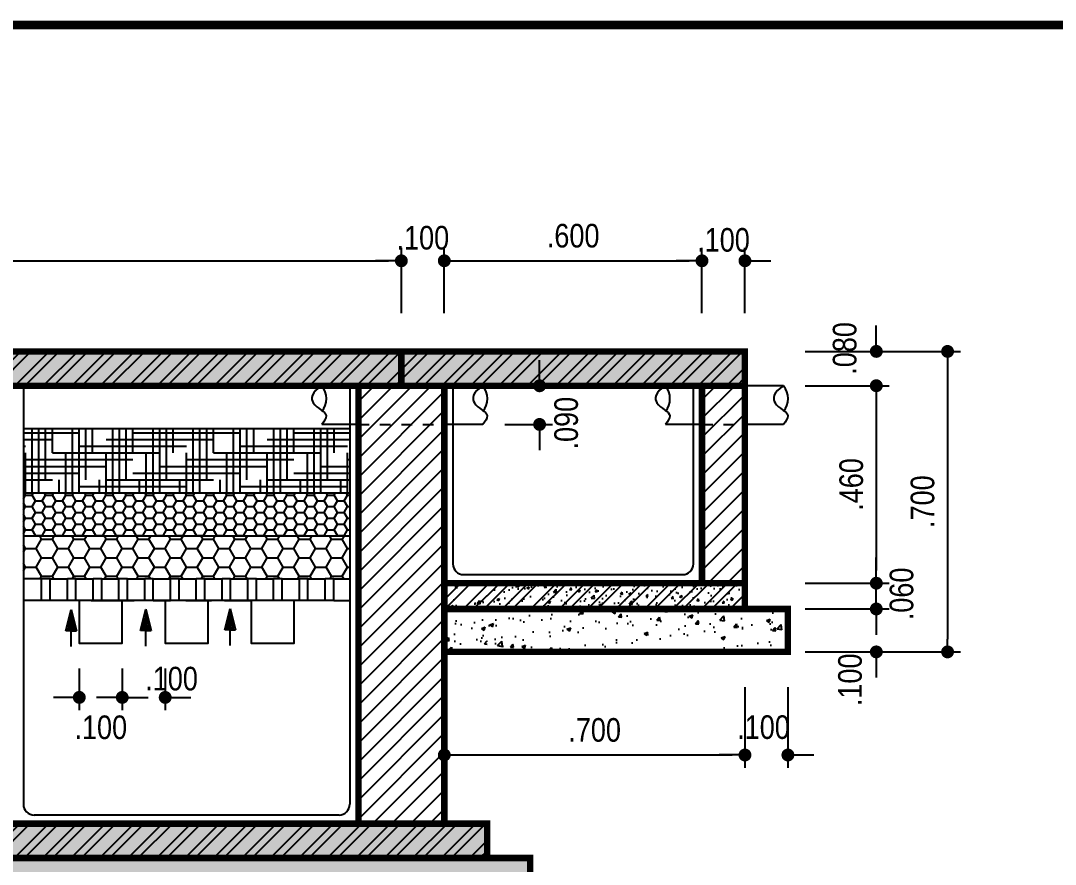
# Model space of a CAD drawing. Header units: millimetres. Extents: x 100 to 288, y -65 to 177.
# Drawn here: x 217.74 to 227.37, y 78.96 to 86.82 of the extents above; entities that cross this region are included whole.
import ezdxf

# ---------------------------------------------------------------- set-up
doc = ezdxf.new("R2010")
doc.units = ezdxf.units.MM
doc.header["$LTSCALE"] = 0.3
doc.header["$MEASUREMENT"] = 0
doc.header["$PDMODE"] = 2
doc.linetypes.add('DASHED2', pattern=[0.375, 0.25, -0.125])
doc.layers.get('0').update_dxf_attribs({"linetype": 'CONTINUOUS', "lineweight": 13})
doc.layers.get('DEFPOINTS').update_dxf_attribs({"linetype": 'CONTINUOUS', "lineweight": 13})
for name, color, linetype in [('CHU', 3, 'CONTINUOUS'), ('HACTH', 8, 'CONTINUOUS'), ('HATCH', 8, 'CONTINUOUS'), ('LAYER1', 1, 'CONTINUOUS'), ('Layer2', 4, 'CONTINUOUS'), ('LAYER7', 7, 'CONTINUOUS')]:
    doc.layers.add(name, color=color, linetype=linetype)
doc.styles.add('HELVE-KT', font='VHELVCN.TTF')
doc.dimstyles.new('1-25', dxfattribs={"dimtxt": 0.22, "dimasz": 0.12, "dimexe": 0.12, "dimexo": 0.2, "dimgap": 0.12, "dimtad": 1, "dimdec": 3, "dimlfac": 0.25, "dimzin": 4, "dimdsep": 46, "dimtxsty": 'HELVE-KT', "dimblk1": 'DOT', "dimblk2": 'DOT', "dimsah": 1, "dimcen": 0.18, "dimadec": 3, "dimazin": 0, "dimtfac": 1, "dimtdec": 3, "dimtofl": 0, "dimtmove": 2, "dimatfit": 3, "dimldrblk": 'DOT', "dimfxl": 0, "dimtolj": 1, "dimtzin": 4, "dimarcsym": 0})
pattern_1 = [(45, (1958.53049, -885.70503), (-0.088388348, 0.088388348), [])]

# ---------------------------------------------------------------- blocks, each defined once
blk = doc.blocks.new('_DOT')
at = {"color": 0, "linetype": 'ByBlock'}
blk.add_line((-0.5, 0), (-1, 0), dxfattribs=at)
at = {"color": 0, "linetype": 'ByBlock', "const_width": 0.5}
blk.add_lwpolyline([(-0.25, 0, 1), (0.25, 0, 1)], format="xyb", close=True, dxfattribs=at)
blk = doc.blocks.new('*D754')
at = {"layer": 'DEFPOINTS', "color": 0, "lineweight": -2, "ltscale": 0.25}
for p in [(221.2808, 84.5856), (210.8808, 83.897), (221.2808, 83.897)]:
    blk.add_point(p, dxfattribs=at)
at = {"layer": 'LAYER1', "color": 0, "lineweight": -2, "ltscale": 0.25}
for p, q in [((210.8808, 84.097), (210.8808, 84.7056)), ((221.2808, 84.097), (221.2808, 84.7056)), ((211.0008, 84.5856), (221.1608, 84.5856))]:
    blk.add_line(p, q, dxfattribs=at)
at = {"layer": 'LAYER1', "color": 0, "lineweight": -2, "ltscale": 0.25, "xscale": 0.12, "yscale": 0.12, "zscale": 0.12, "rotation": 180}
blk.add_blockref('_DOT', (210.8808, 84.5856), dxfattribs=at)
at = {"layer": 'LAYER1', "color": 0, "lineweight": -2, "ltscale": 0.25, "xscale": 0.12, "yscale": 0.12, "zscale": 0.12}
blk.add_blockref('_DOT', (221.2808, 84.5856), dxfattribs=at)
at = {"layer": 'LAYER1', "color": 0, "ltscale": 0.25, "insert": (216.0808, 84.818), "char_height": 0.22, "attachment_point": 5, "style": 'HELVE-KT'}
blk.add_mtext('\\A1;2.600', dxfattribs=at)
blk = doc.blocks.new('*D765')
at = {"layer": 'DEFPOINTS', "color": 0, "lineweight": -2, "ltscale": 0.25}
for p in [(218.6816, 80.9851), (219.0816, 80.9851), (219.0816, 80.5172)]:
    blk.add_point(p, dxfattribs=at)
at = {"layer": 'LAYER1', "color": 0, "lineweight": -2, "ltscale": 0.25}
for p, q in [((218.6816, 80.7851), (218.6816, 80.3972)), ((219.0816, 80.7851), (219.0816, 80.3972)), ((218.5616, 80.5172), (218.4416, 80.5172)), ((219.2016, 80.5172), (219.3216, 80.5172))]:
    blk.add_line(p, q, dxfattribs=at)
at = {"layer": 'LAYER1', "color": 0, "lineweight": -2, "ltscale": 0.25, "xscale": 0.12, "yscale": 0.12, "zscale": 0.12}
blk.add_blockref('_DOT', (218.6816, 80.5172), dxfattribs=at)
at = {"layer": 'LAYER1', "color": 0, "lineweight": -2, "ltscale": 0.25, "xscale": 0.12, "yscale": 0.12, "zscale": 0.12, "rotation": 180}
blk.add_blockref('_DOT', (219.0816, 80.5172), dxfattribs=at)
at = {"layer": 'LAYER1', "color": 0, "ltscale": 0.25, "insert": (219.1408, 80.6908), "char_height": 0.22, "attachment_point": 5, "style": 'HELVE-KT'}
blk.add_mtext('\\A1;.100', dxfattribs=at)
blk = doc.blocks.new('*D766')
at = {"layer": 'DEFPOINTS', "color": 0, "lineweight": -2, "ltscale": 0.25}
for p in [(218.2816, 80.9851), (218.6816, 80.9851), (218.6816, 80.5172)]:
    blk.add_point(p, dxfattribs=at)
at = {"layer": 'LAYER1', "color": 0, "lineweight": -2, "ltscale": 0.25}
for p, q in [((218.2816, 80.7851), (218.2816, 80.3972)), ((218.6816, 80.7851), (218.6816, 80.3972)), ((218.1616, 80.5172), (218.0416, 80.5172)), ((218.8016, 80.5172), (218.9216, 80.5172))]:
    blk.add_line(p, q, dxfattribs=at)
at = {"layer": 'LAYER1', "color": 0, "lineweight": -2, "ltscale": 0.25, "xscale": 0.12, "yscale": 0.12, "zscale": 0.12}
blk.add_blockref('_DOT', (218.2816, 80.5172), dxfattribs=at)
at = {"layer": 'LAYER1', "color": 0, "lineweight": -2, "ltscale": 0.25, "xscale": 0.12, "yscale": 0.12, "zscale": 0.12, "rotation": 180}
blk.add_blockref('_DOT', (218.6816, 80.5172), dxfattribs=at)
at = {"layer": 'LAYER1', "color": 0, "ltscale": 0.25, "insert": (218.4816, 80.2373), "char_height": 0.22, "attachment_point": 5, "style": 'HELVE-KT'}
blk.add_mtext('\\A1;.100', dxfattribs=at)
blk = doc.blocks.new('*D768')
at = {"layer": 'DEFPOINTS', "color": 0, "lineweight": -2, "ltscale": 0.25}
for p in [(224.4808, 84.5856), (224.0808, 83.897), (224.4808, 83.897)]:
    blk.add_point(p, dxfattribs=at)
at = {"layer": 'LAYER1', "color": 0, "lineweight": -2, "ltscale": 0.25}
for p, q in [((224.0808, 84.097), (224.0808, 84.7056)), ((224.4808, 84.097), (224.4808, 84.7056)), ((223.9608, 84.5856), (223.8408, 84.5856)), ((224.6008, 84.5856), (224.7208, 84.5856))]:
    blk.add_line(p, q, dxfattribs=at)
at = {"layer": 'LAYER1', "color": 0, "lineweight": -2, "ltscale": 0.25, "xscale": 0.12, "yscale": 0.12, "zscale": 0.12}
blk.add_blockref('_DOT', (224.0808, 84.5856), dxfattribs=at)
at = {"layer": 'LAYER1', "color": 0, "lineweight": -2, "ltscale": 0.25, "xscale": 0.12, "yscale": 0.12, "zscale": 0.12, "rotation": 180}
blk.add_blockref('_DOT', (224.4808, 84.5856), dxfattribs=at)
at = {"layer": 'LAYER1', "color": 0, "ltscale": 0.25, "insert": (224.2808, 84.779), "char_height": 0.22, "attachment_point": 5, "style": 'HELVE-KT'}
blk.add_mtext('\\A1;.100', dxfattribs=at)
blk = doc.blocks.new('*D769')
at = {"layer": 'DEFPOINTS', "color": 0, "lineweight": -2, "ltscale": 0.25}
for p in [(224.0808, 84.5856), (221.6808, 83.897), (224.0808, 83.897)]:
    blk.add_point(p, dxfattribs=at)
at = {"layer": 'LAYER1', "color": 0, "lineweight": -2, "ltscale": 0.25}
for p, q in [((221.6808, 84.097), (221.6808, 84.7056)), ((224.0808, 84.097), (224.0808, 84.7056)), ((221.8008, 84.5856), (223.9608, 84.5856))]:
    blk.add_line(p, q, dxfattribs=at)
at = {"layer": 'LAYER1', "color": 0, "lineweight": -2, "ltscale": 0.25, "xscale": 0.12, "yscale": 0.12, "zscale": 0.12, "rotation": 180}
blk.add_blockref('_DOT', (221.6808, 84.5856), dxfattribs=at)
at = {"layer": 'LAYER1', "color": 0, "lineweight": -2, "ltscale": 0.25, "xscale": 0.12, "yscale": 0.12, "zscale": 0.12}
blk.add_blockref('_DOT', (224.0808, 84.5856), dxfattribs=at)
at = {"layer": 'LAYER1', "color": 0, "ltscale": 0.25, "insert": (222.8808, 84.818), "char_height": 0.22, "attachment_point": 5, "style": 'HELVE-KT'}
blk.add_mtext('\\A1;.600', dxfattribs=at)
blk = doc.blocks.new('*D770')
at = {"layer": 'DEFPOINTS', "color": 0, "lineweight": -2, "ltscale": 0.25}
for p in [(221.6808, 84.5856), (221.2808, 83.897), (221.6808, 83.897)]:
    blk.add_point(p, dxfattribs=at)
at = {"layer": 'LAYER1', "color": 0, "lineweight": -2, "ltscale": 0.25}
for p, q in [((221.2808, 84.097), (221.2808, 84.7056)), ((221.6808, 84.097), (221.6808, 84.7056)), ((221.1608, 84.5856), (221.0408, 84.5856)), ((221.8008, 84.5856), (221.9208, 84.5856))]:
    blk.add_line(p, q, dxfattribs=at)
at = {"layer": 'LAYER1', "color": 0, "lineweight": -2, "ltscale": 0.25, "xscale": 0.12, "yscale": 0.12, "zscale": 0.12}
blk.add_blockref('_DOT', (221.2808, 84.5856), dxfattribs=at)
at = {"layer": 'LAYER1', "color": 0, "lineweight": -2, "ltscale": 0.25, "xscale": 0.12, "yscale": 0.12, "zscale": 0.12, "rotation": 180}
blk.add_blockref('_DOT', (221.6808, 84.5856), dxfattribs=at)
at = {"layer": 'LAYER1', "color": 0, "ltscale": 0.25, "insert": (221.4808, 84.799), "char_height": 0.22, "attachment_point": 5, "style": 'HELVE-KT'}
blk.add_mtext('\\A1;.100', dxfattribs=at)
blk = doc.blocks.new('*D771')
at = {"layer": 'DEFPOINTS', "color": 0, "lineweight": -2, "ltscale": 0.25}
for p in [(225.5905, 83.7412), (225.5905, 80.9412), (226.3679, 80.9412)]:
    blk.add_point(p, dxfattribs=at)
at = {"layer": 'LAYER1', "color": 0, "lineweight": -2, "ltscale": 0.25}
for p, q in [((225.7905, 83.7412), (226.4879, 83.7412)), ((226.3679, 83.6212), (226.3679, 81.0612)), ((225.7905, 80.9412), (226.4879, 80.9412))]:
    blk.add_line(p, q, dxfattribs=at)
at = {"layer": 'LAYER1', "color": 0, "lineweight": -2, "ltscale": 0.25, "xscale": 0.12, "yscale": 0.12, "zscale": 0.12}
for p, rotation in [((226.3679, 83.7412), 90), ((226.3679, 80.9412), 270)]:
    blk.add_blockref('_DOT', p, dxfattribs=dict(at, rotation=rotation))
at = {"layer": 'LAYER1', "color": 0, "ltscale": 0.25, "insert": (226.1356, 82.3412), "char_height": 0.22, "attachment_point": 5, "rotation": 90, "style": 'HELVE-KT'}
blk.add_mtext('\\A1;.700', dxfattribs=at)
blk = doc.blocks.new('*D772')
at = {"layer": 'DEFPOINTS', "color": 0, "lineweight": -2, "ltscale": 0.25}
for p in [(224.843, 81.3412), (224.843, 80.9412), (225.7042, 80.9412)]:
    blk.add_point(p, dxfattribs=at)
at = {"layer": 'LAYER1', "color": 0, "lineweight": -2, "ltscale": 0.25}
for p, q in [((225.7042, 81.4612), (225.7042, 81.5812)), ((225.043, 81.3412), (225.8242, 81.3412)), ((225.043, 80.9412), (225.8242, 80.9412)), ((225.7042, 80.8212), (225.7042, 80.7012))]:
    blk.add_line(p, q, dxfattribs=at)
at = {"layer": 'LAYER1', "color": 0, "lineweight": -2, "ltscale": 0.25, "xscale": 0.12, "yscale": 0.12, "zscale": 0.12}
for p, rotation in [((225.7042, 81.3412), 270), ((225.7042, 80.9412), 90)]:
    blk.add_blockref('_DOT', p, dxfattribs=dict(at, rotation=rotation))
at = {"layer": 'LAYER1', "color": 0, "ltscale": 0.25, "insert": (225.4604, 80.681), "char_height": 0.22, "attachment_point": 5, "rotation": 90, "style": 'HELVE-KT'}
blk.add_mtext('\\A1;.100', dxfattribs=at)
blk = doc.blocks.new('*D773')
at = {"layer": 'DEFPOINTS', "color": 0, "lineweight": -2, "ltscale": 0.25}
for p in [(224.843, 81.5812), (224.843, 81.3412), (225.7042, 81.3412)]:
    blk.add_point(p, dxfattribs=at)
at = {"layer": 'LAYER1', "color": 0, "lineweight": -2, "ltscale": 0.25}
for p, q in [((225.7042, 81.7012), (225.7042, 81.8212)), ((225.043, 81.5812), (225.8242, 81.5812)), ((225.043, 81.3412), (225.8242, 81.3412)), ((225.7042, 81.2212), (225.7042, 81.1012))]:
    blk.add_line(p, q, dxfattribs=at)
at = {"layer": 'LAYER1', "color": 0, "lineweight": -2, "ltscale": 0.25, "xscale": 0.12, "yscale": 0.12, "zscale": 0.12}
for p, rotation in [((225.7042, 81.5812), 270), ((225.7042, 81.3412), 90)]:
    blk.add_blockref('_DOT', p, dxfattribs=dict(at, rotation=rotation))
at = {"layer": 'LAYER1', "color": 0, "ltscale": 0.25, "insert": (225.9402, 81.4817), "char_height": 0.22, "attachment_point": 5, "rotation": 90, "style": 'HELVE-KT'}
blk.add_mtext('\\A1;.060', dxfattribs=at)
blk = doc.blocks.new('*D774')
at = {"layer": 'DEFPOINTS', "color": 0, "lineweight": -2, "ltscale": 0.25}
for p in [(224.843, 83.4212), (224.843, 81.5812), (225.7042, 81.5812)]:
    blk.add_point(p, dxfattribs=at)
at = {"layer": 'LAYER1', "color": 0, "lineweight": -2, "ltscale": 0.25}
for p, q in [((225.043, 83.4212), (225.8242, 83.4212)), ((225.7042, 83.3012), (225.7042, 81.7012)), ((225.043, 81.5812), (225.8242, 81.5812))]:
    blk.add_line(p, q, dxfattribs=at)
at = {"layer": 'LAYER1', "color": 0, "lineweight": -2, "ltscale": 0.25, "xscale": 0.12, "yscale": 0.12, "zscale": 0.12}
for p, rotation in [((225.7042, 83.4212), 90), ((225.7042, 81.5812), 270)]:
    blk.add_blockref('_DOT', p, dxfattribs=dict(at, rotation=rotation))
at = {"layer": 'LAYER1', "color": 0, "ltscale": 0.25, "insert": (225.4719, 82.5012), "char_height": 0.22, "attachment_point": 5, "rotation": 90, "style": 'HELVE-KT'}
blk.add_mtext('\\A1;.460', dxfattribs=at)
blk = doc.blocks.new('*D775')
at = {"layer": 'DEFPOINTS', "color": 0, "lineweight": -2, "ltscale": 0.25}
for p in [(224.843, 83.7412), (224.843, 83.4212), (225.7042, 83.4212)]:
    blk.add_point(p, dxfattribs=at)
at = {"layer": 'LAYER1', "color": 0, "lineweight": -2, "ltscale": 0.25}
for p, q in [((225.7042, 83.8612), (225.7042, 83.9812)), ((225.043, 83.7412), (225.8242, 83.7412)), ((225.043, 83.4212), (225.8242, 83.4212)), ((225.7042, 83.3012), (225.7042, 83.1812))]:
    blk.add_line(p, q, dxfattribs=at)
at = {"layer": 'LAYER1', "color": 0, "lineweight": -2, "ltscale": 0.25, "xscale": 0.12, "yscale": 0.12, "zscale": 0.12}
for p, rotation in [((225.7042, 83.7412), 270), ((225.7042, 83.4212), 90)]:
    blk.add_blockref('_DOT', p, dxfattribs=dict(at, rotation=rotation))
at = {"layer": 'LAYER1', "color": 0, "ltscale": 0.25, "insert": (225.4105, 83.769), "char_height": 0.22, "attachment_point": 5, "rotation": 90, "style": 'HELVE-KT'}
blk.add_mtext('\\A1;.080', dxfattribs=at)
blk = doc.blocks.new('*D779')
at = {"layer": 'DEFPOINTS', "color": 0, "lineweight": -2, "ltscale": 0.25}
for p in [(224.4808, 80.8118), (224.8808, 80.8118), (224.8808, 79.9806)]:
    blk.add_point(p, dxfattribs=at)
at = {"layer": 'LAYER1', "color": 0, "lineweight": -2, "ltscale": 0.25}
for p, q in [((224.4808, 80.6118), (224.4808, 79.8606)), ((224.8808, 80.6118), (224.8808, 79.8606)), ((224.3608, 79.9806), (224.2408, 79.9806)), ((225.0008, 79.9806), (225.1208, 79.9806))]:
    blk.add_line(p, q, dxfattribs=at)
at = {"layer": 'LAYER1', "color": 0, "lineweight": -2, "ltscale": 0.25, "xscale": 0.12, "yscale": 0.12, "zscale": 0.12}
blk.add_blockref('_DOT', (224.4808, 79.9806), dxfattribs=at)
at = {"layer": 'LAYER1', "color": 0, "lineweight": -2, "ltscale": 0.25, "xscale": 0.12, "yscale": 0.12, "zscale": 0.12, "rotation": 180}
blk.add_blockref('_DOT', (224.8808, 79.9806), dxfattribs=at)
at = {"layer": 'LAYER1', "color": 0, "ltscale": 0.25, "insert": (224.6535, 80.2387), "char_height": 0.22, "attachment_point": 5, "style": 'HELVE-KT'}
blk.add_mtext('\\A1;.100', dxfattribs=at)
blk = doc.blocks.new('*D780')
at = {"layer": 'DEFPOINTS', "color": 0, "lineweight": -2, "ltscale": 0.25}
for p in [(221.6808, 80.8118), (224.4808, 80.8118), (224.4808, 79.9806)]:
    blk.add_point(p, dxfattribs=at)
at = {"layer": 'LAYER1', "color": 0, "lineweight": -2, "ltscale": 0.25}
for p, q in [((221.6808, 80.6118), (221.6808, 79.8606)), ((224.4808, 80.6118), (224.4808, 79.8606)), ((221.8008, 79.9806), (224.3608, 79.9806))]:
    blk.add_line(p, q, dxfattribs=at)
at = {"layer": 'LAYER1', "color": 0, "lineweight": -2, "ltscale": 0.25, "xscale": 0.12, "yscale": 0.12, "zscale": 0.12, "rotation": 180}
blk.add_blockref('_DOT', (221.6808, 79.9806), dxfattribs=at)
at = {"layer": 'LAYER1', "color": 0, "lineweight": -2, "ltscale": 0.25, "xscale": 0.12, "yscale": 0.12, "zscale": 0.12}
blk.add_blockref('_DOT', (224.4808, 79.9806), dxfattribs=at)
at = {"layer": 'LAYER1', "color": 0, "ltscale": 0.25, "insert": (223.0808, 80.2129), "char_height": 0.22, "attachment_point": 5, "style": 'HELVE-KT'}
blk.add_mtext('\\A1;.700', dxfattribs=at)
blk = doc.blocks.new('*D803')
at = {"layer": 'DEFPOINTS', "color": 0, "lineweight": -2, "ltscale": 0.25}
for p in [(222.0437, 83.4208), (222.5683, 83.4208), (222.0437, 83.0608)]:
    blk.add_point(p, dxfattribs=at)
at = {"layer": 'LAYER1', "color": 0, "lineweight": -2, "ltscale": 0.25}
for p, q in [((222.5683, 83.5408), (222.5683, 83.6608)), ((222.2437, 83.4208), (222.6883, 83.4208)), ((222.2437, 83.0608), (222.6883, 83.0608)), ((222.5683, 82.9408), (222.5683, 82.8208))]:
    blk.add_line(p, q, dxfattribs=at)
at = {"layer": 'LAYER1', "color": 0, "lineweight": -2, "ltscale": 0.25, "xscale": 0.12, "yscale": 0.12, "zscale": 0.12}
for p, rotation in [((222.5683, 83.4208), 270), ((222.5683, 83.0608), 90)]:
    blk.add_blockref('_DOT', p, dxfattribs=dict(at, rotation=rotation))
at = {"layer": 'LAYER1', "color": 0, "ltscale": 0.25, "insert": (222.817, 83.0726), "char_height": 0.22, "attachment_point": 5, "rotation": 90, "style": 'HELVE-KT'}
blk.add_mtext('\\A1;.090', dxfattribs=at)

msp = doc.modelspace()

# ---------------------------------------------------------------- hatches: boundary and pattern name
at = {"layer": 'HATCH'}
h = msp.add_hatch(dxfattribs=at)
h.set_pattern_fill('AR-CONC', color=256, scale=0.03, style=0)
h.set_pattern_definition([(50, (210.88076, 83.42118), (0.215178, -0.0188256), [0.0225, -0.2475]), (355, (210.88076, 83.42118), (-0.0416254, 0.2256576), [0.018, -0.198]), (100.4514, (210.8987, 83.41961), (0.1735528, 0.206832), [0.019122, -0.2103426]), (46.1842, (210.88076, 83.48118), (0.3201723, -0.0496557), [0.03375, -0.37125]), (96.6356, (210.90744, 83.47704), (0.280399, 0.2922354), [0.028683, -0.315514]), (351.1842, (210.88076, 83.48118), (0.2803986, 0.2922356), [0.027, -0.297]), (21, (210.91076, 83.46618), (0.1790721, -0.1207857), [0.0225, -0.2475]), (326, (210.91076, 83.46618), (0.0729946, 0.217545), [0.018, -0.198]), (71.4514, (210.92568, 83.45611), (0.2520668, 0.096759), [0.019122, -0.2103426]), (37.5, (210.88076, 83.42118), (0.00364796, 0.09986816), [0, -0.1956, 0, -0.201, 0, -0.19875]), (7.5, (210.88076, 83.42118), (0.0789209, 0.1183235), [0, -0.1146, 0, -0.1911, 0, -0.07575]), (327.5, (210.81386, 83.42118), (0.16014673, -0.00676646), [0, -0.075, 0, -0.234, 0, -0.3105]), (317.5, (210.78386, 83.42118), (0.1749559, 0.0300315), [0, -0.0975, 0, -0.1554, 0, -0.2205])])
h.paths.add_polyline_path([(217.48076, 83.74118), (210.88076, 83.74118), (210.88076, 83.42118), (211.28076, 83.42118), (217.48076, 83.42118)])
h.paths.add_polyline_path([(219.71134, 83.74118), (217.48076, 83.74118), (217.48076, 83.42118), (219.71134, 83.42118)])
h.paths.add_polyline_path([(221.28076, 83.74118), (219.71134, 83.74118), (219.71134, 83.42118), (221.28076, 83.42118)])
h.paths.add_polyline_path([(224.48076, 83.74118), (221.28076, 83.74118), (221.28076, 83.42118), (221.68076, 83.42118), (224.08076, 83.42118), (224.48076, 83.42118)])
h = msp.add_hatch(dxfattribs=at)
h.set_pattern_fill('STEEL', color=256, scale=1.5, style=0)
h.set_pattern_definition([(45, (210.88076, 83.42118), (-0.1325825, 0.1325825), []), (45, (210.88076, 83.51493), (-0.1325825, 0.1325825), [])])
h.paths.add_polyline_path([(217.48076, 83.74118), (210.88076, 83.74118), (210.88076, 83.42118), (211.28076, 83.42118), (217.48076, 83.42118)])
h.paths.add_polyline_path([(219.71134, 83.74118), (217.48076, 83.74118), (217.48076, 83.42118), (219.71134, 83.42118)])
h.paths.add_polyline_path([(221.28076, 83.74118), (219.71134, 83.74118), (219.71134, 83.42118), (221.28076, 83.42118)])
h.paths.add_polyline_path([(224.48076, 83.74118), (221.28076, 83.74118), (221.28076, 83.42118), (221.68076, 83.42118), (224.08076, 83.42118), (224.48076, 83.42118)])
at = {"layer": 'HATCH', "linetype": 'Continuous'}
h = msp.add_hatch(dxfattribs=at)
h.set_pattern_fill('ANSI31', color=256, style=0)
h.set_pattern_definition(pattern_1)
h.paths.add_polyline_path([(221.68076, 83.06084), (220.88076, 83.06084), (220.88076, 79.34118), (221.68076, 79.34118)])
h.paths.add_polyline_path([(221.68076, 83.06084), (221.68076, 83.42084), (220.88076, 83.42084), (220.88076, 83.06084)])
h.paths.add_polyline_path([(221.68076, 83.42118), (220.88076, 83.42118), (220.88076, 83.42084), (221.68076, 83.42084)])
h = msp.add_hatch(dxfattribs=at)
h.set_pattern_fill('ANSI31', color=256, style=0)
h.set_pattern_definition(pattern_1)
h.paths.add_polyline_path([(224.48076, 83.06084), (224.08076, 83.06084), (224.08076, 81.58118), (224.48076, 81.58118)])
h.paths.add_polyline_path([(224.48076, 83.06084), (224.48076, 83.42084), (224.08076, 83.42084), (224.08076, 83.06084)])
at = {"layer": 'HATCH', "linetype": 'Continuous', "ltscale": 0.25}
h = msp.add_hatch(dxfattribs=at)
h.set_pattern_fill('HOUND', color=256, style=0)
h.set_pattern_definition([(0, (1958.53049, -885.70503), (0.25, 0.0625), [1, -0.5]), (90, (1958.53049, -885.70503), (-0.0625, -0.25), [1, -0.5])])
h.paths.add_polyline_path([(219.71134, 82.42118), (219.71134, 83.02118), (217.76076, 83.02118), (217.76076, 82.42118)])
h.paths.add_polyline_path([(219.71134, 82.42118), (220.80076, 82.42118), (220.80076, 83.02118), (219.71134, 83.02118)])
h = msp.add_hatch(dxfattribs=at)
h.set_pattern_fill('HONEY', color=256, scale=0.5, style=0)
h.set_pattern_definition([(0, (1958.530493, -885.70503), (0.09375, 0.0541265875), [0.0625, -0.125]), (120, (1958.530493, -885.70503), (-0.0937499998, 0.0541265879), [0.0625, -0.125]), (60, (1958.530493, -885.70503), (2e-10, 0.1082531754), [-0.125, 0.0625])])
h.paths.add_polyline_path([(219.71134, 82.02118), (219.71134, 82.42118), (217.76076, 82.42118), (217.76076, 82.02118)])
h.paths.add_polyline_path([(219.71134, 82.42118), (219.71134, 82.02118), (220.80076, 82.02118), (220.80076, 82.42118)])
h = msp.add_hatch(dxfattribs=at)
h.set_pattern_fill('HONEY', color=256, scale=0.8, style=0)
h.set_pattern_definition([(0, (1958.53049, -885.70503), (0.15, 0.08660254), [0.1, -0.2]), (120, (1958.53049, -885.70503), (-0.1499999997, 0.0866025406), [0.1, -0.2]), (60, (1958.53049, -885.70503), (3e-10, 0.1732050806), [-0.2, 0.1])])
h.paths.add_polyline_path([(219.06076, 81.62118), (219.14076, 81.62118), (219.2841, 81.62118), (219.2841, 82.02118), (217.76076, 82.02118), (217.76076, 81.62118), (218.10076, 81.62118), (218.18076, 81.62118), (218.34076, 81.62118), (218.42076, 81.62118), (218.58076, 81.62118), (218.66076, 81.62118), (218.82076, 81.62118), (218.90076, 81.62118)])
h.paths.add_polyline_path([(219.2841, 82.02118), (219.2841, 81.62118), (219.30076, 81.62118), (219.38076, 81.62118), (219.54076, 81.62118), (219.62076, 81.62118), (219.78076, 81.62118), (219.86076, 81.62118), (220.02076, 81.62118), (220.10076, 81.62118), (220.26076, 81.62118), (220.34076, 81.62118), (220.50076, 81.62118), (220.58076, 81.62118), (220.74076, 81.62118), (220.80076, 81.62118), (220.80076, 82.02118)])
at = {"layer": 'HATCH', "ltscale": 0.25}
h = msp.add_hatch(dxfattribs=at)
h.set_pattern_fill('AR-CONC', color=256, scale=0.05, style=0)
h.set_pattern_definition([(50, (1958.5305, -885.70503), (0.35863009, -0.031376067), [0.0375, -0.4125]), (355, (1958.5305, -885.70503), (-0.06937567, 0.37609607), [0.03, -0.33]), (100.4514, (1958.56038, -885.70764), (0.28925469, 0.34471977), [0.031870095, -0.350571056]), (46.1842, (1958.5305, -885.60503), (0.53362052, -0.08275951), [0.05625, -0.61875]), (96.6356, (1958.57496, -885.61193), (0.46733135, 0.48705894), [0.04780514, -0.5258565]), (351.1842, (1958.5305, -885.60503), (0.46733097, 0.4870593), [0.045, -0.495]), (21, (1958.5805, -885.63003), (0.298453526, -0.201309445), [0.0375, -0.4125]), (326, (1958.5805, -885.63003), (0.121657666, 0.36257502), [0.03, -0.33]), (71.4514, (1958.60536, -885.6468), (0.420111314, 0.16126525), [0.031870095, -0.350571056]), (37.5, (1958.53049, -885.70503), (0.006079928, 0.166446927), [0, -0.326, 0, -0.335, 0, -0.33125]), (7.5, (1958.5305, -885.70503), (0.131534769, 0.197205856), [0, -0.191, 0, -0.3185, 0, -0.12625]), (327.5, (1958.41899, -885.70503), (0.266911218, -0.011277436), [0, -0.125, 0, -0.39, 0, -0.5175]), (317.5, (1958.369, -885.70503), (0.291593085, 0.05005249), [0, -0.1625, 0, -0.259, 0, -0.3675])])
h.paths.add_polyline_path([(222.08076, 81.34118), (222.08076, 81.58118), (221.68076, 81.58118), (221.68076, 81.34118)])
h.paths.add_polyline_path([(222.08076, 81.34118), (221.68076, 81.34118), (221.68076, 80.94118), (222.08076, 80.94118)])
h = msp.add_hatch(dxfattribs=at)
h.set_pattern_fill('STEEL', color=256, scale=1.5, style=0)
h.set_pattern_definition([(45, (1958.5305, -885.70503), (-0.132582521, 0.132582521), []), (45, (1958.5305, -885.61128), (-0.132582521, 0.132582521), [])])
h.paths.add_polyline_path([(222.08076, 81.34118), (222.08076, 81.58118), (221.68076, 81.58118), (221.68076, 81.34118)])
h = msp.add_hatch(dxfattribs=at)
h.set_pattern_fill('STEEL', color=256, scale=1.5, style=0)
h.set_pattern_definition([(45, (21.1383, 205.52124), (-0.13258252, 0.13258252), []), (45, (21.1383, 205.61499), (-0.13258252, 0.13258252), [])])
h.paths.add_polyline_path([(224.48076, 81.58118), (222.08076, 81.58118), (222.08076, 81.34118), (224.48076, 81.34118)])
at = {"layer": 'HATCH', "linetype": 'Continuous'}
h = msp.add_hatch(dxfattribs=at)
h.set_pattern_fill('AR-CONC', color=256, scale=0.0013, style=0)
h.set_pattern_definition([(50, (-252.72924, 167.36118), (0.23684007, -0.02072081), [0.024765, -0.272415]), (355, (-252.72924, 167.36118), (-0.04581567, 0.24837364), [0.019812, -0.217932]), (100.451, (-252.7095, 167.35945), (0.19102525, 0.22765169), [0.021047, -0.231517]), (46.1842, (-252.72924, 167.42722), (0.35240275, -0.05465503), [0.0371475, -0.4086225]), (96.6356, (-252.69987, 167.42267), (0.3086255, 0.32165322), [0.0315705, -0.3472755]), (351.184, (-252.72924, 167.42722), (0.308626, 0.32165265), [0.029718, -0.326898]), (21, (-252.69622, 167.4107), (0.19709934, -0.132945174), [0.024765, -0.272415]), (326, (-252.69622, 167.4107), (0.08034264, 0.23944436), [0.019812, -0.217932]), (71.4514, (-252.6798, 167.39963), (0.27744144, 0.10649972), [0.021047, -0.231517]), (37.5, (-252.72924, 167.36118), (0.004015184, 0.10992155), [0, -0.2152904, 0, -0.221234, 0, -0.2187575]), (7.5, (-252.72924, 167.36118), (0.08686556, 0.130234747), [0, -0.1261364, 0, -0.2103374, 0, -0.0833755]), (327.5, (-252.802875, 167.36118), (0.176267774, -0.007447367), [0, -0.08255, 0, -0.257556, 0, -0.341757]), (317.5, (-252.8359, 167.36118), (0.192567936, 0.03305444), [0, -0.107315, 0, -0.1710436, 0, -0.242697])])
h.paths.add_polyline_path([(224.48076, 81.34118), (224.48076, 81.58118), (222.08076, 81.58118), (222.08076, 81.34118)])
at = {"layer": 'HATCH', "ltscale": 0.25}
h = msp.add_hatch(dxfattribs=at)
h.set_pattern_fill('AR-CONC', color=256, scale=0.05, style=0)
h.set_pattern_definition([(50, (21.1383, 205.52124), (0.3586301, -0.03137607), [0.0375, -0.4125]), (355, (21.1383, 205.52124), (-0.06937567, 0.37609607), [0.03, -0.33]), (100.4514, (21.16818, 205.51862), (0.2892547, 0.34471977), [0.0318701, -0.35057106]), (46.1842, (21.1383, 205.62124), (0.5336205, -0.0827595), [0.05625, -0.61875]), (96.6356, (21.18276, 205.61434), (0.4673314, 0.4870589), [0.0478051, -0.5258565]), (351.1842, (21.1383, 205.62124), (0.467331, 0.4870593), [0.045, -0.495]), (21, (21.1883, 205.59624), (0.29845353, -0.20130945), [0.0375, -0.4125]), (326, (21.1883, 205.59624), (0.12165767, 0.362575), [0.03, -0.33]), (71.4514, (21.21316, 205.57946), (0.4201113, 0.16126525), [0.0318701, -0.35057106]), (37.5, (21.13829, 205.52124), (0.00607993, 0.16644693), [0, -0.326, 0, -0.335, 0, -0.33125]), (7.5, (21.1383, 205.52124), (0.13153477, 0.19720586), [0, -0.191, 0, -0.3185, 0, -0.12625]), (327.5, (21.02679, 205.52124), (0.26691122, -0.011277436), [0, -0.125, 0, -0.39, 0, -0.5175]), (317.5, (20.9768, 205.52124), (0.29159308, 0.0500525), [0, -0.1625, 0, -0.259, 0, -0.3675])])
h.paths.add_polyline_path([(222.08076, 81.34118), (222.08076, 80.94118), (224.88076, 80.94118), (224.88076, 81.34118)])
at = {"layer": 'HATCH'}
h = msp.add_hatch(dxfattribs=at)
h.set_pattern_fill('AR-CONC', color=256, scale=0.05, style=0)
h.set_pattern_definition([(50, (209.68076, 78.62118), (0.35863, -0.031376), [0.0375, -0.4125]), (355, (209.68076, 78.62118), (-0.069376, 0.376096), [0.03, -0.33]), (100.4514, (209.71065, 78.61856), (0.289255, 0.34472), [0.03187, -0.350571]), (46.1842, (209.68076, 78.7212), (0.53362, -0.08276), [0.05625, -0.61875]), (96.6356, (209.72523, 78.7143), (0.467331, 0.487059), [0.047805, -0.525857]), (351.184, (209.68076, 78.7212), (0.46733, 0.48706), [0.045, -0.495]), (21, (209.73076, 78.69618), (0.2984535, -0.2013094), [0.0375, -0.4125]), (326, (209.73076, 78.69618), (0.121658, 0.362575), [0.03, -0.33]), (71.4514, (209.75563, 78.6794), (0.420111, 0.161265), [0.03187, -0.350571]), (37.5, (209.68076, 78.62118), (0.0060799, 0.1664469), [0, -0.326, 0, -0.335, 0, -0.33125]), (7.5, (209.68076, 78.62118), (0.1315348, 0.1972059), [0, -0.191, 0, -0.3185, 0, -0.12625]), (327.5, (209.56926, 78.62118), (0.2669112, -0.0112774), [0, -0.125, 0, -0.39, 0, -0.5175]), (317.5, (209.51926, 78.62118), (0.291593, 0.0500525), [0, -0.1625, 0, -0.259, 0, -0.3675])])
h.paths.add_polyline_path([(219.71134, 79.02118), (209.68076, 79.02118), (209.68076, 78.62118), (219.71134, 78.62118)])
h.paths.add_polyline_path([(222.48076, 79.02118), (219.71134, 79.02118), (219.71134, 78.62118), (222.48076, 78.62118)])
h.paths.add_polyline_path([(222.08076, 79.34118), (219.71134, 79.34118), (219.71134, 79.02118), (222.08076, 79.02118)])
h.paths.add_polyline_path([(219.71134, 79.34118), (210.08076, 79.34118), (210.08076, 79.02118), (219.71134, 79.02118)])
h = msp.add_hatch(dxfattribs=at)
h.set_pattern_fill('STEEL', color=256, scale=1.5, style=0)
h.set_pattern_definition([(45, (209.68076, 78.62118), (-0.1325825, 0.1325825), []), (45, (209.68076, 78.71493), (-0.1325825, 0.1325825), [])])
h.paths.add_polyline_path([(219.71134, 79.34118), (210.08076, 79.34118), (210.08076, 79.02118), (219.71134, 79.02118)])
h.paths.add_polyline_path([(222.08076, 79.34118), (219.71134, 79.34118), (219.71134, 79.02118), (222.08076, 79.02118)])
at = {"layer": 'Layer2', "linetype": 'Continuous'}
h = msp.add_hatch(dxfattribs=at)
h.set_pattern_fill('ANSI37', color=256, scale=0.005, angle=-90, style=0)
h.set_pattern_definition([(45, (250.155758, -336.682898), (0.01122532015, -0.01122532015), []), (315, (250.155758, -336.682898), (-0.01122532015, -0.01122532015), [])])
h.paths.add_polyline_path([(218.15576, 81.1371), (218.20576, 81.1371), (218.25576, 81.1371), (218.20576, 81.3371)])
h = msp.add_hatch(dxfattribs=at)
h.set_pattern_fill('ANSI37', color=256, scale=0.005, angle=-90, style=0)
h.set_pattern_definition([(45, (250.850022, -336.679662), (0.01122532015, -0.01122532015), []), (315, (250.850022, -336.679662), (-0.01122532015, -0.01122532015), [])])
h.paths.add_polyline_path([(218.85002, 81.14034), (218.90002, 81.14034), (218.95002, 81.14034), (218.90002, 81.34034)])
h = msp.add_hatch(dxfattribs=at)
h.set_pattern_fill('ANSI37', color=256, scale=0.005, angle=-90, style=0)
h.set_pattern_definition([(45, (251.637445, -336.673194), (0.01122532015, -0.01122532015), []), (315, (251.637445, -336.673194), (-0.01122532015, -0.01122532015), [])])
h.paths.add_polyline_path([(219.63744, 81.14681), (219.68744, 81.14681), (219.73744, 81.14681), (219.68744, 81.34681)])

# ---------------------------------------------------------------- linework, layer by layer
at = {"layer": 'CHU', "linetype": 'DASHED2'}
for points in [[(220.88076, 83.42084), (221.68076, 83.42084)], [(224.08076, 83.42084), (224.48076, 83.42084)], [(220.88076, 83.06084), (221.68076, 83.06084)], [(224.08076, 83.06084), (224.48076, 83.06084)]]:
    msp.add_lwpolyline(points, dxfattribs=at)
at = {"layer": 'CHU', "linetype": 'Continuous'}
for points in [[(218.01076, 81.62118), (217.93076, 81.62118)], [(217.93076, 81.42118), (217.93076, 81.62118)], [(217.93076, 81.42118), (217.93076, 81.62118)], [(218.01076, 81.42118), (218.01076, 81.62118)], [(218.01076, 81.42118), (218.01076, 81.62118)], [(218.25076, 81.62118), (218.17076, 81.62118)], [(218.17076, 81.42118), (218.17076, 81.62118)], [(218.17076, 81.42118), (218.17076, 81.62118)], [(218.25076, 81.42118), (218.25076, 81.62118)], [(218.25076, 81.42118), (218.25076, 81.62118)], [(218.49076, 81.62118), (218.41076, 81.62118)], [(218.41076, 81.42118), (218.41076, 81.62118)], [(218.41076, 81.42118), (218.41076, 81.62118)], [(218.49076, 81.42118), (218.49076, 81.62118)], [(218.49076, 81.42118), (218.49076, 81.62118)], [(218.73076, 81.62118), (218.65076, 81.62118)], [(218.65076, 81.42118), (218.65076, 81.62118)], [(218.65076, 81.42118), (218.65076, 81.62118)], [(218.73076, 81.42118), (218.73076, 81.62118)], [(218.73076, 81.42118), (218.73076, 81.62118)], [(218.97076, 81.62118), (218.89076, 81.62118)], [(218.89076, 81.42118), (218.89076, 81.62118)], [(218.89076, 81.42118), (218.89076, 81.62118)], [(218.97076, 81.42118), (218.97076, 81.62118)], [(219.21076, 81.62118), (219.13076, 81.62118)], [(219.13076, 81.42118), (219.13076, 81.62118)], [(219.13076, 81.42118), (219.13076, 81.62118)], [(219.21076, 81.42118), (219.21076, 81.62118)], [(219.45076, 81.62118), (219.37076, 81.62118)], [(219.37076, 81.42118), (219.37076, 81.62118)], [(219.37076, 81.42118), (219.37076, 81.62118)], [(219.45076, 81.42118), (219.45076, 81.62118)], [(219.69076, 81.62118), (219.61076, 81.62118)], [(219.61076, 81.42118), (219.61076, 81.62118)], [(219.69076, 81.42118), (219.69076, 81.62118)], [(219.69076, 81.42118), (219.69076, 81.62118)], [(219.93076, 81.62118), (219.85076, 81.62118)], [(219.85076, 81.42118), (219.85076, 81.62118)], [(219.93076, 81.42118), (219.93076, 81.62118)], [(219.93076, 81.42118), (219.93076, 81.62118)], [(220.17076, 81.62118), (220.09076, 81.62118)], [(220.09076, 81.42118), (220.09076, 81.62118)], [(220.17076, 81.42118), (220.17076, 81.62118)], [(220.17076, 81.42118), (220.17076, 81.62118)], [(220.41076, 81.62118), (220.33076, 81.62118)], [(220.33076, 81.42118), (220.33076, 81.62118)], [(220.41076, 81.42118), (220.41076, 81.62118)], [(220.57076, 81.42118), (220.57076, 81.62118)], [(220.65076, 81.62118), (220.57076, 81.62118)], [(220.65076, 81.42118), (220.65076, 81.62118)], [(218.01076, 81.42118), (217.93076, 81.42118)], [(218.25076, 81.42118), (218.17076, 81.42118)], [(218.49076, 81.42118), (218.41076, 81.42118)], [(218.73076, 81.42118), (218.65076, 81.42118)], [(218.97076, 81.42118), (218.89076, 81.42118)], [(219.21076, 81.42118), (219.13076, 81.42118)], [(219.45076, 81.42118), (219.37076, 81.42118)], [(219.69076, 81.42118), (219.61076, 81.42118)], [(219.93076, 81.42118), (219.85076, 81.42118)], [(220.17076, 81.42118), (220.09076, 81.42118)], [(220.41076, 81.42118), (220.33076, 81.42118)], [(220.65076, 81.42118), (220.57076, 81.42118)]]:
    msp.add_lwpolyline(points, dxfattribs=at)
at = {"layer": 'HACTH', "ltscale": 0.25}
for points, format in [([(219.19943, 83.73699, 0, 0.1, 0), (219.19943, 83.9563, 0, 0, 0), (219.19943, 84.12331, 0, 0, 0), (219.71134, 84.12331, 0, 0, 0), (219.71134, 78.25127, 0, 0, 0), (223.39747, 78.25127, 0, 0, 0)], "xyseb"), ([(217.76076, 79.52118, 0.4142136), (217.86076, 79.42118)], "xyb"), ([(220.70076, 79.42118, 0.4142136), (220.80076, 79.52118)], "xyb")]:
    msp.add_lwpolyline(points, format=format, dxfattribs=at)
for points in [[(217.76076, 83.42118), (217.76076, 79.52118)], [(220.80076, 83.42118), (220.80076, 79.52118)], [(220.70076, 79.42118), (217.86076, 79.42118)]]:
    msp.add_lwpolyline(points, dxfattribs=at)
at = {"layer": 'HATCH', "linetype": 'Continuous'}
for points in [[(220.88076, 83.42084), (220.54076, 83.42084)], [(222.04076, 83.42084), (221.68076, 83.42084)], [(221.76076, 83.42118), (221.76076, 81.76118)], [(224.08076, 83.42084), (223.74076, 83.42084)], [(224.00076, 81.76118), (224.00076, 83.42118)], [(224.84076, 83.42084), (224.48076, 83.42084)], [(220.88076, 83.06084), (220.54076, 83.06084)], [(222.04076, 83.06084), (221.68076, 83.06084)], [(224.08076, 83.06084), (223.74076, 83.06084)], [(224.84076, 83.06084), (224.48076, 83.06084)], [(221.86076, 81.66118), (223.90076, 81.66118)]]:
    msp.add_lwpolyline(points, dxfattribs=at)
for points in [[(220.54076, 83.18084, 0.3484687), (220.54076, 83.42084)], [(222.04076, 83.18084, 0.3484687), (222.04076, 83.42084)], [(223.74076, 83.18084, 0.3484687), (223.74076, 83.42084)], [(224.84076, 83.18084, 0.3484687), (224.84076, 83.42084)], [(221.76076, 81.76118, 0.4142136), (221.86076, 81.66118)], [(223.90076, 81.66118, 0.4142136), (224.00076, 81.76118)]]:
    msp.add_lwpolyline(points, format="xyb", dxfattribs=at)
for points in [[(220.54076, 83.42084), (220.44117, 83.35935), (220.42764, 83.22762), (220.62196, 83.17183), (220.56159, 83.08932), (220.54076, 83.06084)], [(222.04076, 83.42084), (221.94117, 83.35935), (221.92764, 83.22762), (222.12196, 83.17183), (222.06159, 83.08932), (222.04076, 83.06084)], [(223.74076, 83.42084), (223.64117, 83.35935), (223.62764, 83.22762), (223.82196, 83.17183), (223.76159, 83.08932), (223.74076, 83.06084)], [(224.84076, 83.42084), (224.74117, 83.35935), (224.72764, 83.22762), (224.92196, 83.17183), (224.86159, 83.08932), (224.84076, 83.06084)]]:
    msp.add_open_spline(points, degree=3, knots=[102.860339, 102.860339, 102.860339, 102.860339, 136.0147051, 178.441112, 200.8017917, 200.8017917, 200.8017917, 200.8017917], dxfattribs=at)
at = {"layer": 'Layer2', "linetype": 'Continuous'}
for points in [[(220.80076, 83.02118), (217.76076, 83.02118)], [(220.80076, 82.42118), (217.76076, 82.42118)], [(220.80076, 82.02118), (217.76076, 82.02118)], [(217.93076, 81.62118), (217.76076, 81.62118)], [(218.01076, 81.62118), (218.17076, 81.62118)], [(218.25076, 81.62118), (218.41076, 81.62118)], [(218.49076, 81.62118), (218.65076, 81.62118)], [(218.73076, 81.62118), (218.89076, 81.62118)], [(218.97076, 81.62118), (219.13076, 81.62118)], [(219.21076, 81.62118), (219.37076, 81.62118)], [(219.45076, 81.62118), (219.61076, 81.62118)], [(219.69076, 81.62118), (219.85076, 81.62118)], [(219.93076, 81.62118), (220.09076, 81.62118)], [(220.17076, 81.62118), (220.33076, 81.62118)], [(220.41076, 81.62118), (220.57076, 81.62118)], [(220.65076, 81.62118), (220.80076, 81.62118)], [(217.93076, 81.42118), (217.76076, 81.42118)], [(218.17076, 81.42118), (218.01076, 81.42118)], [(218.41076, 81.42118), (218.25076, 81.42118)], [(218.65076, 81.42118), (218.49076, 81.42118)], [(218.89076, 81.42118), (218.73076, 81.42118)], [(219.13076, 81.42118), (218.97076, 81.42118)], [(219.37076, 81.42118), (219.21076, 81.42118)], [(219.61076, 81.42118), (219.45076, 81.42118)], [(219.85076, 81.42118), (219.69076, 81.42118)], [(220.09076, 81.42118), (219.93076, 81.42118)], [(220.33076, 81.42118), (220.17076, 81.42118)], [(220.57076, 81.42118), (220.41076, 81.42118)], [(220.65076, 81.42118), (220.80076, 81.42118)], [(218.15576, 81.1371), (218.20576, 81.3371)], [(218.20576, 81.3371), (218.25576, 81.1371)], [(218.85002, 81.14034), (218.90002, 81.34034)], [(218.90002, 81.34034), (218.95002, 81.14034)], [(219.63744, 81.14681), (219.68744, 81.34681)], [(219.68744, 81.34681), (219.73744, 81.14681)], [(218.20576, 81.1371), (218.15576, 81.1371)], [(218.20576, 80.9901), (218.20576, 81.1371)], [(218.20576, 81.1371), (218.25576, 81.1371)], [(218.90002, 81.14034), (218.85002, 81.14034)], [(218.90002, 80.99333), (218.90002, 81.14034)], [(218.90002, 81.14034), (218.95002, 81.14034)], [(219.68744, 81.14681), (219.63744, 81.14681)], [(219.68744, 80.9998), (219.68744, 81.14681)], [(219.68744, 81.14681), (219.73744, 81.14681)]]:
    msp.add_lwpolyline(points, dxfattribs=at)
at = {"layer": 'Layer2', "linetype": 'Continuous', "ltscale": 0.08}
for points in [[(218.28156, 81.42118), (218.28156, 81.02118), (218.68156, 81.02118), (218.68156, 81.42118)], [(218.39256, 81.42118), (218.79256, 81.42118)], [(218.97076, 81.42118), (219.13076, 81.42118)], [(219.08156, 81.42118), (219.08156, 81.02118), (219.48156, 81.02118), (219.48156, 81.42118)], [(219.27256, 81.42118), (219.51256, 81.42118)], [(219.63256, 81.42118), (219.87256, 81.42118)], [(219.88156, 81.42118), (219.88156, 81.02118), (220.28156, 81.02118), (220.28156, 81.42118)]]:
    msp.add_lwpolyline(points, dxfattribs=at)
at = {"layer": 'LAYER7', "linetype": 'Continuous', "const_width": 0.08}
msp.add_lwpolyline([(244.74885, 86.78282), (205.54885, 86.78282), (205.54885, 59.00791), (244.74885, 59.00791)], close=True, dxfattribs=at)
at = {"layer": 'LAYER7', "const_width": 0.06}
for points in [[(210.88076, 83.74118), (224.48076, 83.74118), (224.48076, 83.42118), (224.48076, 81.58118), (224.08076, 81.58118), (224.08076, 83.42118), (221.68076, 83.42118), (221.68076, 79.34118)], [(221.28076, 83.74118), (221.28076, 83.42118)], [(221.28076, 83.42118), (221.28076, 83.74118)], [(221.68076, 83.42118), (211.28076, 83.42118)], [(220.88076, 79.34118), (220.88076, 83.42118)], [(224.08076, 83.42118), (224.48076, 83.42118)], [(224.48076, 81.58118), (224.48076, 81.34118)], [(221.68076, 81.34118), (224.88076, 81.34118)], [(222.08076, 79.34118), (210.08076, 79.34118)], [(222.08076, 79.34118), (222.08076, 79.02118)], [(222.48076, 79.02118), (209.68076, 79.02118)]]:
    msp.add_lwpolyline(points, dxfattribs=at)
for points in [[(221.68076, 81.58118), (224.48076, 81.58118), (224.48076, 81.34118), (221.68076, 81.34118)], [(221.68076, 80.94118), (224.88076, 80.94118), (224.88076, 81.34118), (221.68076, 81.34118)], [(210.08076, 79.02118), (222.08076, 79.02118), (222.08076, 79.34118), (210.08076, 79.34118)], [(209.68076, 78.62118), (222.48076, 78.62118), (222.48076, 79.02118), (209.68076, 79.02118)]]:
    msp.add_lwpolyline(points, close=True, dxfattribs=at)

# ---------------------------------------------------------------- dimensions: what is measured, and where the dimension line sits
at = {"layer": 'LAYER1', "ltscale": 0.25}
for base, p1, p2, picture, middle in [((221.28076, 84.5856), (210.88076, 83.89696), (221.28076, 83.89696), '*D754', (216.08076, 84.81795)), ((224.08076, 84.5856), (221.68076, 83.89696), (224.08076, 83.89696), '*D769', (222.88076, 84.81795)), ((224.48076, 79.98056), (221.68076, 80.81182), (224.48076, 80.81182), '*D780', (223.08076, 80.21291))]:
    dim = msp.add_linear_dim(base=base, p1=p1, p2=p2, dimstyle='1-25', dxfattribs=at)
    dim.commit()
    dim.dimension.update_dxf_attribs({"geometry": picture, "text_midpoint": middle})
for base, p1, p2, picture, middle in [((221.68076, 84.5856), (221.28076, 83.89696), (221.68076, 83.89696), '*D770', (221.48076, 84.799)), ((224.48076, 84.5856), (224.08076, 83.89696), (224.48076, 83.89696), '*D768', (224.28076, 84.77904)), ((218.68156, 80.51719), (218.28156, 80.98512), (218.68156, 80.98512), '*D766', (218.48156, 80.23729)), ((219.08156, 80.51719), (218.68156, 80.98512), (219.08156, 80.98512), '*D765', (219.1408, 80.69078)), ((224.88076, 79.98056), (224.48076, 80.81182), (224.88076, 80.81182), '*D779', (224.65353, 80.23872))]:
    dim = msp.add_linear_dim(base=base, p1=p1, p2=p2, dimstyle='1-25', dxfattribs=at)
    dim.commit()
    dim.dimension.update_dxf_attribs({"geometry": picture, "text_midpoint": middle, "dimtype": 160})
for base, p1, p2, picture, middle in [((225.70424, 83.42118), (224.84297, 83.74118), (224.84297, 83.42118), '*D775', (225.41052, 83.76899)), ((222.5683, 83.42084), (222.04367, 83.06084), (222.04367, 83.42084), '*D803', (222.81699, 83.07261)), ((225.70424, 81.34118), (224.84297, 81.58118), (224.84297, 81.34118), '*D773', (225.94023, 81.48167)), ((225.70424, 80.94118), (224.84297, 81.34118), (224.84297, 80.94118), '*D772', (225.46039, 80.68104))]:
    dim = msp.add_linear_dim(base=base, p1=p1, p2=p2, angle=90, dimstyle='1-25', dxfattribs=at)
    dim.commit()
    dim.dimension.update_dxf_attribs({"geometry": picture, "text_midpoint": middle, "dimtype": 160})
for base, p1, p2, picture, middle in [((226.36794, 80.94118), (225.59054, 83.74118), (225.59054, 80.94118), '*D771', (226.13559, 82.34118)), ((225.70424, 81.58118), (224.84297, 83.42118), (224.84297, 81.58118), '*D774', (225.47189, 82.50118))]:
    dim = msp.add_linear_dim(base=base, p1=p1, p2=p2, angle=90, dimstyle='1-25', dxfattribs=at)
    dim.commit()
    dim.dimension.update_dxf_attribs({"geometry": picture, "text_midpoint": middle})

doc.saveas('drawing.dxf')
